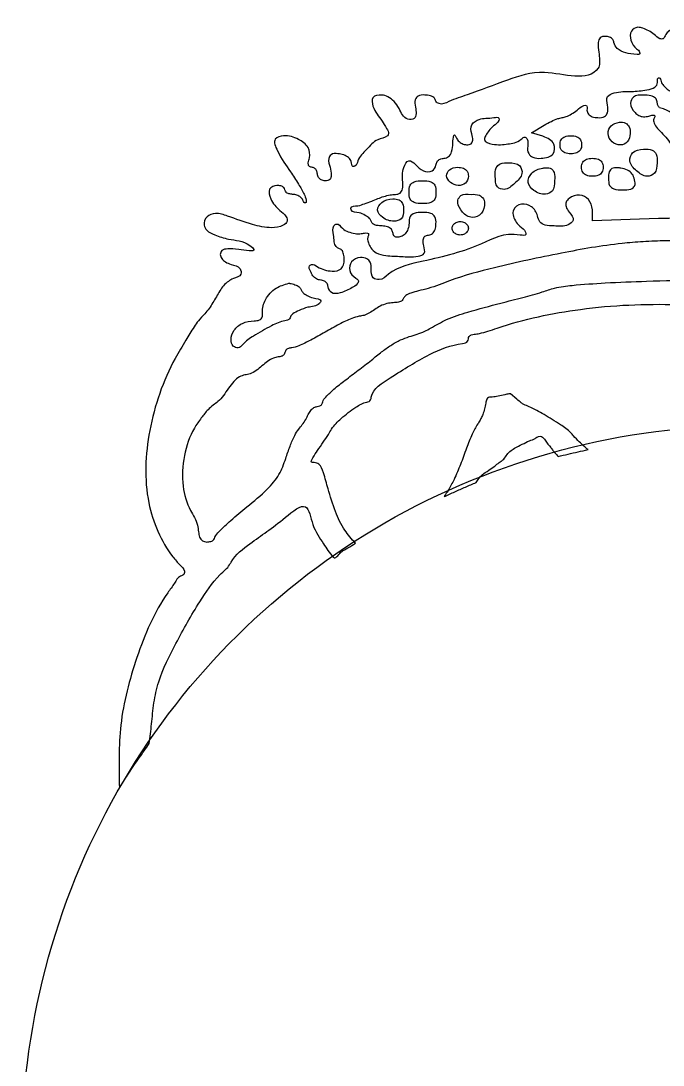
# Model space of a CAD drawing. Extents: x -46 to 45.2, y 23 to 57.7.
# Drawn here: x 8.99 to 18.34, y 38.17 to 53.38 of the extents above; entities that cross this region are included whole.
import ezdxf

# ---------------------------------------------------------------- set-up
doc = ezdxf.new("R2010")
doc.units = 0
doc.layers.add('Layer_1', color=7, linetype='CONTINUOUS')

msp = doc.modelspace()

# ---------------------------------------------------------------- linework, layer by layer
at = {"layer": 'Layer_1', "color": 7}
for p, q in [((17.703514, 51.900555), (17.703514, 51.900555)), ((16.421718, 51.746826), (16.608834, 51.856646)), ((16.591333, 51.694323), (16.421718, 51.746826)), ((16.996616, 51.70323), (16.996616, 51.70323)), ((18.057036, 51.505905), (18.057036, 51.505905)), ((16.093268, 51.308729), (16.093268, 51.308729)), ((17.31076, 51.374504), (17.31076, 51.374504)), ((15.346993, 51.242954), (15.346993, 51.242954)), ((16.63551, 51.235517), (16.63551, 51.235517)), ((17.6742, 51.235365), (17.6742, 51.235368)), ((14.836545, 51.045773), (14.836545, 51.045773)), ((15.543443, 50.848448), (15.543443, 50.848448)), ((14.401934, 50.782819), (14.401934, 50.782819)), ((17.310906, 50.461958), (17.310906, 50.62428)), ((18.273174, 50.494918), (17.310906, 50.461958)), ((15.386371, 50.453945), (15.386371, 50.453945)), ((12.88882, 49.553662), (12.88882, 49.55366)), ((16.211109, 47.864513), (16.116749, 47.944143))]:
    msp.add_line(p, q, dxfattribs=at)
for points, knots in [([(20.451622, 53.375166), (20.323366, 53.375011), (20.072198, 53.374707), (19.718894, 53.364311), (19.380821, 53.341152), (19.070614, 53.312208), (18.804869, 53.288557), (18.621258, 53.28435), (18.504665, 53.271039), (18.427513, 53.234928), (18.373604, 53.181689), (18.356317, 53.106061), (18.268144, 53.114116), (18.214949, 53.179523), (18.13227, 53.232113), (18.053011, 53.266455), (17.961626, 53.294365), (17.853871, 53.228414), (17.862942, 53.081706), (17.925235, 52.978561), (17.998458, 52.938108), (18.007698, 52.884586), (17.904121, 52.889304), (17.810786, 52.901588), (17.672427, 52.954545), (17.626831, 53.041509), (17.612843, 53.110156), (17.559724, 53.142336), (17.496756, 53.153957), (17.414083, 53.141607), (17.385218, 53.034815), (17.406019, 52.927617), (17.412935, 52.815526), (17.420884, 52.733165), (17.265079, 52.465192), (16.650967, 52.710709), (16.054309, 52.511037), (15.587118, 52.329191), (15.268937, 52.225894), (15.103255, 52.143969), (15.027807, 52.199707), (15.015453, 52.260637), (14.945443, 52.287865), (14.867008, 52.296621), (14.775184, 52.298806), (14.713922, 52.216057), (14.736479, 52.106004), (14.762606, 51.939836), (14.568218, 51.929731), (14.51094, 52.083976), (14.430626, 52.201075), (14.340375, 52.275322), (14.233749, 52.304297), (14.08377, 52.280996), (14.118068, 52.074629), (14.229266, 51.953532), (14.301953, 51.825772), (14.356418, 51.746674), (14.30193, 51.666358), (14.151033, 51.65782), (14.025673, 51.498042), (13.897975, 51.386846), (13.877039, 51.260876), (13.801436, 51.248924), (13.806384, 51.332294), (13.759278, 51.388364), (13.688217, 51.431326), (13.601606, 51.441484), (13.504211, 51.447575), (13.453453, 51.348311), (13.491559, 51.245001), (13.514131, 51.147181), (13.494852, 51.053637), (13.421194, 51.0417), (13.362815, 51.054364), (13.315516, 51.090972), (13.303802, 51.144271), (13.298632, 51.193893), (13.266023, 51.234513), (13.222519, 51.241574), (13.1754, 51.256551), (13.168435, 51.319373), (13.202501, 51.401223), (13.185844, 51.553706), (13.018638, 51.664865), (12.854976, 51.721981), (12.643005, 51.66366), (12.754909, 51.399353), (12.883341, 51.220802), (13.023795, 51.013545), (13.104049, 50.868709), (13.140689, 50.790221), (13.14576, 50.72166), (13.105239, 50.725347), (13.09954, 50.773157), (13.060027, 50.810989), (13.00729, 50.841291), (12.946447, 50.84867), (12.892212, 50.853107), (12.846228, 50.875083), (12.833732, 50.914374), (12.819498, 50.954147), (12.770871, 50.974172), (12.69781, 50.988736), (12.575085, 50.930653), (12.629251, 50.747874), (12.732333, 50.629251), (12.845445, 50.548479), (12.880382, 50.446931), (12.78014, 50.371021), (12.602954, 50.352645), (12.32322, 50.410269), (12.063711, 50.511824), (11.83864, 50.58633), (11.685829, 50.538261), (11.636502, 50.411891), (11.697939, 50.303636), (11.833977, 50.248597), (12.04742, 50.175392), (12.242995, 50.180235), (12.4449, 49.997102), (12.147651, 50.055852), (12.031961, 50.057024), (11.912929, 50.048085), (11.881726, 49.972013), (11.911914, 49.908056), (11.970005, 49.858641), (12.063292, 49.819511), (12.18125, 49.802522), (12.209174, 49.65857), (12.089992, 49.629902), (12.004318, 49.582843), (11.935867, 49.520848), (11.864995, 49.413027), (11.784963, 49.269658), (11.684067, 49.120115), (11.574876, 49.018004), (11.485851, 48.886209), (11.375908, 48.702107), (11.090588, 48.230476), (10.816786, 47.438842), (10.765578, 46.41186), (11.047272, 45.742175), (11.291859, 45.461413), (11.368972, 45.38765), (11.372221, 45.309336), (11.279307, 45.285223), (11.21971, 45.172989), (10.949909, 44.815722), (10.658548, 44.119835), (10.40046, 43.156698), (10.414771, 42.511197), (10.421567, 42.20467)], [0, 0, 0, 0, 0.38476, 0.753489, 1.060123, 1.401114, 1.688383, 1.859805, 1.95251, 2.038548, 2.108258, 2.180625, 2.228523, 2.333428, 2.426966, 2.519493, 2.594308, 2.704728, 2.83267, 2.987416, 3.050578, 3.076439, 3.117397, 3.284442, 3.422383, 3.51939, 3.568673, 3.624767, 3.689676, 3.765985, 3.842804, 3.982196, 4.09887, 4.182498, 4.21966, 5.001604, 5.553788, 6.180136, 6.461083, 6.608475, 6.664558, 6.715204, 6.782075, 6.864977, 6.963967, 7.031522, 7.139173, 7.307437, 7.40201, 7.600201, 7.728324, 7.839893, 7.935782, 8.068721, 8.190978, 8.44501, 8.57222, 8.653972, 8.688151, 8.839811, 9.057808, 9.264405, 9.354218, 9.381706, 9.455686, 9.525335, 9.606356, 9.693461, 9.793885, 9.86052, 9.987689, 10.105779, 10.17152, 10.238322, 10.298246, 10.352928, 10.40508, 10.456062, 10.502559, 10.546902, 10.587762, 10.636986, 10.709609, 10.860492, 11.045749, 11.2671, 11.39894, 11.57012, 11.929595, 12.144199, 12.314153, 12.404737, 12.444438, 12.458962, 12.50634, 12.560652, 12.622324, 12.6848, 12.741572, 12.788012, 12.824479, 12.861331, 12.909818, 12.969851, 13.089938, 13.229006, 13.442841, 13.576073, 13.642121, 13.723612, 13.897428, 14.178463, 14.563307, 14.744038, 14.873012, 15.003837, 15.08631, 15.220499, 15.4294, 15.756586, 15.836378, 16.055382, 16.216004, 16.303576, 16.366525, 16.427274, 16.503644, 16.590141, 16.735352, 16.813253, 16.941712, 17.023873, 17.119182, 17.211603, 17.410529, 17.612272, 17.749237, 17.856414, 18.087652, 18.393228, 19.508889, 20.560521, 21.41822, 21.583202, 21.690343, 21.724151, 21.792862, 21.925369, 22.096449, 23.139944, 24.151961, 25.067112, 25.067112, 25.067112, 25.067112]), ([(16.608834, 51.856646), (16.643397, 51.875436), (16.707766, 51.910429), (16.794639, 51.95074), (16.868564, 51.965733), (16.937887, 51.981028), (17.009457, 52.022039), (17.097993, 52.07428), (17.150575, 52.141271), (17.244336, 52.151311), (17.224801, 52.072759), (17.247618, 52.012383), (17.312847, 51.971498), (17.394717, 51.96533), (17.486894, 51.963483), (17.546797, 52.048318), (17.530144, 52.148565), (17.504438, 52.281618), (17.680581, 52.351962), (17.869748, 52.341615), (18.06939, 52.361839), (18.216951, 52.390158), (18.272255, 52.468301), (18.247514, 52.537516), (18.300158, 52.551191), (18.306054, 52.481008), (18.348671, 52.434405), (18.397928, 52.37851), (18.462683, 52.343201), (18.522187, 52.29273), (18.557587, 52.215119), (18.570882, 52.125599), (18.566519, 52.029141), (18.655419, 51.962667), (18.763776, 51.968503), (18.872641, 51.962806), (18.959971, 52.028376), (18.962895, 52.124152), (18.952335, 52.21309), (18.895629, 52.285705), (18.846008, 52.316152), (18.748396, 52.325088), (18.816898, 52.361765), (18.891714, 52.348541), (19.00672, 52.355097), (19.114216, 52.284582), (19.165129, 52.17115), (19.219718, 52.084774), (19.208495, 51.98092), (19.124921, 51.995102), (19.056323, 51.989018), (19.006263, 51.926973), (19.00331, 51.842072), (19.020275, 51.695191), (18.807264, 51.760074), (18.694459, 51.881872), (18.527838, 51.994304), (18.419462, 52.065188), (18.34023, 52.095595), (18.285965, 52.107311), (18.25822, 52.148133), (18.25581, 52.198727), (18.232933, 52.260465), (18.151006, 52.290194), (18.04528, 52.296757), (17.90893, 52.29722), (17.841762, 52.156261), (17.909805, 52.055972), (17.984082, 51.991585), (18.056895, 51.97527), (18.130621, 51.984178), (18.177785, 52.008341), (18.234141, 51.996007), (18.200129, 51.952626), (18.202712, 51.895357), (18.245421, 51.819694), (18.319067, 51.744497), (18.400992, 51.660777), (18.466644, 51.568112), (18.503875, 51.476969), (18.533179, 51.384779), (18.645114, 51.348283), (18.771248, 51.358293), (18.91504, 51.359084), (19.05172, 51.307828), (19.145331, 51.213737), (19.233171, 51.125711), (19.318112, 51.071461), (19.419181, 51.026296), (19.549699, 51.130571), (19.461624, 51.324649), (19.334653, 51.463161), (19.213987, 51.53211), (19.145991, 51.625752), (19.224755, 51.663663), (19.296689, 51.661518), (19.376619, 51.613692), (19.453228, 51.507847), (19.536014, 51.399643), (19.724423, 51.348549), (19.739014, 51.489725), (19.698716, 51.560835), (19.743255, 51.614984), (19.80413, 51.584715), (19.870491, 51.579854), (19.937718, 51.598833), (19.991611, 51.639481), (20.011072, 51.687122), (20.061861, 51.698476), (20.055087, 51.648225), (20.071728, 51.60907), (20.114208, 51.578953), (20.224287, 51.553267), (20.307846, 51.809648), (20.300352, 52.04497), (20.166142, 52.280491), (19.97904, 52.388924), (19.869146, 52.542925), (19.893423, 52.699319), (20.013376, 52.749531), (19.9808, 52.910301), (19.81224, 52.941803), (19.961655, 53.127023), (20.318309, 52.946801), (20.680306, 52.973474), (20.948421, 52.912793), (21.112098, 52.853468), (21.133382, 52.738911), (21.111016, 52.651905), (21.074339, 52.573876), (20.992309, 52.507709), (20.910938, 52.383733), (21.005703, 52.207082), (21.120884, 52.165984), (21.183034, 52.143809)], [0, 0, 0, 0, 0.118184, 0.2201, 0.285037, 0.344173, 0.43176, 0.530865, 0.648756, 0.68822, 0.756144, 0.816921, 0.884126, 0.96962, 1.06719, 1.136308, 1.247326, 1.37169, 1.480685, 1.735214, 1.960645, 2.085602, 2.163552, 2.225468, 2.241199, 2.300788, 2.368682, 2.445455, 2.517292, 2.589579, 2.675314, 2.764854, 2.864856, 2.942292, 3.063273, 3.184056, 3.261379, 3.360271, 3.449992, 3.531232, 3.612231, 3.669583, 3.693575, 3.789426, 3.916279, 4.021541, 4.152662, 4.28014, 4.334558, 4.409491, 4.479783, 4.541786, 4.62326, 4.750228, 4.851497, 5.131431, 5.303127, 5.44173, 5.519066, 5.558605, 5.602907, 5.653636, 5.711559, 5.786942, 5.892814, 6.044961, 6.142014, 6.295821, 6.362935, 6.435974, 6.512121, 6.577172, 6.605683, 6.640322, 6.695296, 6.780725, 6.889744, 7.012556, 7.132063, 7.225503, 7.312479, 7.402703, 7.546548, 7.697994, 7.828667, 7.971427, 8.091794, 8.199796, 8.276895, 8.404948, 8.580412, 8.821306, 8.9671, 9.029784, 9.092544, 9.166121, 9.252013, 9.357141, 9.55399, 9.679699, 9.798701, 9.86982, 9.907532, 9.972502, 10.04116, 10.110846, 10.176313, 10.23639, 10.259382, 10.2984, 10.342592, 10.391888, 10.447973, 10.653319, 10.983418, 11.21713, 11.410505, 11.632275, 11.736048, 11.834708, 11.967883, 12.106787, 12.151195, 12.570766, 13.033993, 13.281294, 13.409284, 13.508862, 13.593448, 13.681026, 13.75923, 13.910834, 14.07705, 14.271842, 14.271842, 14.271842, 14.271842]), ([(17.310906, 50.62428), (17.299651, 50.679174), (17.278097, 50.784289), (17.118317, 50.861149), (16.992824, 50.813578), (16.919959, 50.740284), (16.924335, 50.657014), (16.978669, 50.583705), (17.065652, 50.476019), (16.923001, 50.370735), (16.778313, 50.391725), (16.635589, 50.38762), (16.532483, 50.440749), (16.511058, 50.559479), (16.439188, 50.682614), (16.278327, 50.728434), (16.155304, 50.648881), (16.15122, 50.541386), (16.187999, 50.460164), (16.25075, 50.374815), (16.336302, 50.336294), (16.348754, 50.240638), (16.031668, 50.305855), (15.636537, 50.064671), (14.958615, 49.894888), (14.434871, 49.790429), (14.23486, 49.587681), (14.088433, 49.627636), (14.09121, 49.753821), (14.088956, 49.855107), (14.022881, 49.924689), (13.916361, 49.935526), (13.788129, 49.888263), (13.755287, 49.725051), (13.833222, 49.644669), (13.915733, 49.59443), (13.877442, 49.526834), (13.783868, 49.473996), (13.667441, 49.412474), (13.505399, 49.389985), (13.461675, 49.486036), (13.452912, 49.552714), (13.408375, 49.591517), (13.350869, 49.598333), (13.288176, 49.612561), (13.233422, 49.663102), (13.206266, 49.726907), (13.16769, 49.800772), (13.239126, 49.842267), (13.346748, 49.76211), (13.483391, 49.72127), (13.672302, 49.742062), (13.704547, 49.880324), (13.690566, 49.970381), (13.669024, 50.03844), (13.6175, 50.058494), (13.567072, 50.089017), (13.545984, 50.16934), (13.544958, 50.267308), (13.515821, 50.371582), (13.603311, 50.440563), (13.665877, 50.343759), (13.754516, 50.302709), (13.848769, 50.271765), (13.940207, 50.275228), (13.996663, 50.287886), (14.05589, 50.285631), (14.045612, 50.24216), (14.030388, 50.200997), (14.049278, 50.135753), (14.082633, 50.059418), (14.169668, 49.982104), (14.328825, 49.94916), (14.537165, 49.946987), (14.712204, 49.928957), (14.889458, 49.977767), (14.853653, 50.095944), (14.83973, 50.173273), (14.863693, 50.248307), (14.927479, 50.254963), (14.988551, 50.273108), (15.026125, 50.341322), (15.034991, 50.424838), (15.033518, 50.521), (14.946249, 50.589317), (14.836565, 50.583134), (14.728864, 50.588607), (14.639768, 50.524378), (14.643388, 50.430296), (14.629423, 50.343663), (14.588179, 50.27195), (14.526802, 50.22942), (14.466356, 50.218394), (14.410878, 50.240562), (14.406609, 50.294118), (14.386048, 50.34797), (14.322526, 50.381243), (14.247264, 50.388547), (14.175196, 50.39347), (14.111906, 50.411928), (14.088847, 50.45856), (14.065035, 50.50958), (13.99526, 50.546082), (13.913859, 50.593244), (13.804737, 50.583946), (13.783846, 50.681316), (13.905775, 50.673446), (13.991266, 50.715533), (14.093985, 50.74715), (14.184823, 50.787357), (14.273263, 50.81995), (14.359919, 50.841919), (14.439025, 50.846817), (14.517284, 50.857644), (14.554504, 50.939354), (14.54445, 51.067665), (14.53622, 51.201203), (14.626212, 51.378173), (14.751684, 51.271116), (14.82967, 51.184702), (14.982119, 51.164024), (15.032607, 51.258588), (15.043013, 51.329162), (15.092017, 51.367218), (15.153357, 51.37321), (15.227861, 51.391107), (15.26895, 51.480719), (15.279467, 51.58384), (15.277784, 51.651106), (15.301379, 51.732452), (15.330317, 51.669632), (15.352039, 51.627083), (15.41192, 51.582744), (15.477079, 51.568109), (15.549356, 51.5746), (15.57884, 51.6517), (15.544532, 51.738887), (15.5301, 51.873825), (15.694849, 51.968926), (15.806364, 51.950889), (15.956875, 51.980027), (15.945693, 51.89168), (15.868026, 51.85436), (15.805225, 51.777729), (15.761441, 51.715453), (15.717276, 51.619811), (15.90258, 51.558294), (16.070154, 51.581578), (16.233599, 51.602388), (16.325635, 51.701279), (16.378938, 51.633679), (16.364919, 51.550042), (16.365183, 51.445214), (16.452668, 51.370245), (16.582954, 51.372402), (16.75965, 51.398503), (16.773022, 51.618602), (16.658761, 51.666221), (16.591333, 51.694323)], [0, 0, 0, 0, 0.160275, 0.306912, 0.463469, 0.536341, 0.598641, 0.691151, 0.823436, 0.917787, 1.125332, 1.257902, 1.346532, 1.441038, 1.60116, 1.751484, 1.893525, 1.964967, 2.054967, 2.157474, 2.278528, 2.314558, 2.394341, 2.972122, 3.862827, 4.401701, 4.558072, 4.64706, 4.780467, 4.877836, 4.950246, 5.043524, 5.186009, 5.316592, 5.462273, 5.513137, 5.560882, 5.652034, 5.843843, 5.970145, 6.066264, 6.118116, 6.170821, 6.227193, 6.290092, 6.361315, 6.43591, 6.515165, 6.551346, 6.64504, 6.867093, 7.003354, 7.140496, 7.223984, 7.28941, 7.334918, 7.38322, 7.461096, 7.5634, 7.693591, 7.737509, 7.844528, 7.943429, 8.046008, 8.137062, 8.204945, 8.242985, 8.268021, 8.315437, 8.381575, 8.458859, 8.56727, 8.713033, 8.93643, 9.182609, 9.281321, 9.388923, 9.476945, 9.535037, 9.592908, 9.6521, 9.721364, 9.807274, 9.909592, 9.987337, 10.108792, 10.229233, 10.306357, 10.403683, 10.489641, 10.571531, 10.643449, 10.706387, 10.751873, 10.800582, 10.853815, 10.920146, 11.000411, 11.08008, 11.141538, 11.181923, 11.230395, 11.308136, 11.404943, 11.526817, 11.554366, 11.659985, 11.762477, 11.874451, 11.971865, 12.062399, 12.15713, 12.236773, 12.305823, 12.374719, 12.478236, 12.687763, 12.810752, 12.922003, 13.070831, 13.195071, 13.29886, 13.351089, 13.406286, 13.467155, 13.537756, 13.620509, 13.740709, 13.833067, 13.872005, 13.906612, 13.974089, 14.04383, 14.111343, 14.178877, 14.234359, 14.327642, 14.46053, 14.593274, 14.80842, 14.88177, 14.915953, 15.026522, 15.123197, 15.208062, 15.266121, 15.396164, 15.626454, 15.830483, 15.896052, 15.938132, 16.039026, 16.150756, 16.230006, 16.353244, 16.540009, 16.677378, 16.875157, 16.875157, 16.875157, 16.875157]), ([(17.703514, 51.900555), (17.65822, 51.889659), (17.570739, 51.868617), (17.520549, 51.727066), (17.587985, 51.604917), (17.712146, 51.549672), (17.839374, 51.607022), (17.865576, 51.7259), (17.858571, 51.827917), (17.793419, 51.898599), (17.735897, 51.89985), (17.703514, 51.900555)], [0, 0, 0, 0, 0.132018, 0.254973, 0.386438, 0.516294, 0.625902, 0.754929, 0.852297, 0.924708, 1.017984, 1.017984, 1.017984, 1.017984]), ([(16.996616, 51.70323), (16.9666, 51.701862), (16.913431, 51.699438), (16.847683, 51.647202), (16.835279, 51.571844), (16.847688, 51.496279), (16.913406, 51.444582), (16.996616, 51.437845), (17.079826, 51.444582), (17.145544, 51.496279), (17.157954, 51.571844), (17.14555, 51.647202), (17.079801, 51.699438), (17.026632, 51.701862), (16.996616, 51.70323)], [0, 0, 0, 0, 0.08848, 0.156732, 0.231817, 0.306943, 0.375239, 0.463724, 0.55221, 0.620506, 0.695632, 0.770716, 0.838969, 0.927449, 0.927449, 0.927449, 0.927449]), ([(18.057036, 51.505905), (17.996054, 51.500272), (17.888925, 51.490377), (17.833113, 51.310269), (17.95099, 51.186972), (18.082067, 51.088895), (18.246893, 51.149591), (18.252248, 51.299187), (18.259849, 51.424822), (18.173124, 51.512384), (18.100812, 51.508348), (18.057036, 51.505905)], [0, 0, 0, 0, 0.167352, 0.29399, 0.467948, 0.638514, 0.753006, 0.911958, 1.037895, 1.119629, 1.245018, 1.245018, 1.245018, 1.245018]), ([(16.093268, 51.308729), (16.049541, 51.31119), (15.977309, 51.315257), (15.890085, 51.227502), (15.900611, 51.103226), (15.892932, 50.953536), (16.057856, 50.898179), (16.17746, 51.010763), (16.308723, 51.1202), (16.261435, 51.302296), (16.155695, 51.306341), (16.093268, 51.308729)], [0, 0, 0, 0, 0.125385, 0.20712, 0.333057, 0.491407, 0.593328, 0.767899, 0.948267, 1.063807, 1.230332, 1.230332, 1.230332, 1.230332]), ([(17.31076, 51.374504), (17.28074, 51.373126), (17.22755, 51.370685), (17.161833, 51.318363), (17.149422, 51.242991), (17.161833, 51.167409), (17.22755, 51.115713), (17.310761, 51.108973), (17.393972, 51.115712), (17.459689, 51.167409), (17.472099, 51.242991), (17.459689, 51.318363), (17.393971, 51.370686), (17.340781, 51.373126), (17.31076, 51.374504)], [0, 0, 0, 0, 0.088486, 0.156781, 0.231906, 0.307031, 0.375327, 0.463812, 0.552299, 0.620595, 0.69572, 0.770845, 0.83914, 0.927627, 0.927627, 0.927627, 0.927627]), ([(15.346993, 51.242954), (15.303515, 51.238041), (15.226846, 51.229377), (15.167346, 51.113171), (15.239804, 51.010209), (15.350351, 50.964717), (15.472338, 50.999199), (15.512922, 51.099953), (15.495516, 51.186837), (15.430402, 51.239124), (15.377082, 51.241573), (15.346993, 51.242954)], [0, 0, 0, 0, 0.124018, 0.218692, 0.330027, 0.454658, 0.562308, 0.670741, 0.745874, 0.814224, 0.902748, 0.902748, 0.902748, 0.902748]), ([(16.63551, 51.235517), (16.630305, 51.235252), (16.619483, 51.2347), (16.602662, 51.233117), (16.533154, 51.226002), (16.422724, 51.180881), (16.346403, 51.01731), (16.462951, 50.887629), (16.602256, 50.828962), (16.759788, 50.893945), (16.75932, 51.040796), (16.765248, 51.149608), (16.718301, 51.237567), (16.664614, 51.236238), (16.63551, 51.235517)], [0, 0, 0, 0, 0.015636, 0.032506, 0.050662, 0.225488, 0.367351, 0.509881, 0.687416, 0.798688, 0.954086, 1.070123, 1.137936, 1.218221, 1.218221, 1.218221, 1.218221]), ([(17.6742, 51.235368), (17.645965, 51.236465), (17.595987, 51.238407), (17.543542, 51.168086), (17.548077, 51.080401), (17.543913, 50.980052), (17.635167, 50.908913), (17.74777, 50.918131), (17.855977, 50.907146), (17.942575, 50.970902), (17.927278, 51.063948), (17.898484, 51.149265), (17.820777, 51.211278), (17.751618, 51.228276), (17.706149, 51.233046), (17.689814, 51.234548), (17.679278, 51.235099), (17.6742, 51.235365)], [0, 0, 0, 0, 0.079499, 0.140721, 0.235195, 0.341356, 0.420479, 0.546567, 0.670548, 0.739796, 0.831688, 0.921554, 1.010726, 1.114017, 1.131562, 1.147959, 1.163213, 1.163213, 1.163213, 1.163213]), ([(14.836545, 51.045773), (14.795088, 51.047194), (14.727083, 51.049524), (14.638897, 50.981169), (14.640776, 50.881373), (14.638898, 50.781779), (14.727084, 50.712882), (14.836528, 50.719587), (14.945976, 50.712868), (15.034085, 50.781807), (15.032145, 50.881373), (15.034086, 50.98114), (14.945975, 51.049539), (14.877994, 51.047199), (14.836545, 51.045773)], [0, 0, 0, 0, 0.121493, 0.199293, 0.301614, 0.403934, 0.481734, 0.603228, 0.724683, 0.802429, 0.904743, 1.007059, 1.084804, 1.206259, 1.206259, 1.206259, 1.206259]), ([(15.543443, 50.848448), (15.489728, 50.853563), (15.40632, 50.861507), (15.32706, 50.742518), (15.392528, 50.612224), (15.50422, 50.495826), (15.688549, 50.525317), (15.748028, 50.66432), (15.739514, 50.783932), (15.65342, 50.85217), (15.585099, 50.849858), (15.543443, 50.848448)], [0, 0, 0, 0, 0.147824, 0.229543, 0.374494, 0.537327, 0.687886, 0.843919, 0.946234, 1.02398, 1.145435, 1.145435, 1.145435, 1.145435]), ([(14.401934, 50.782819), (14.345613, 50.774884), (14.24631, 50.760893), (14.151879, 50.615705), (14.265237, 50.491144), (14.394278, 50.443662), (14.549273, 50.48062), (14.564676, 50.609539), (14.560092, 50.710479), (14.493039, 50.781391), (14.434881, 50.782303), (14.401934, 50.782819)], [0, 0, 0, 0, 0.166458, 0.293487, 0.421334, 0.596019, 0.706261, 0.836242, 0.933997, 1.006744, 1.101813, 1.101813, 1.101813, 1.101813]), ([(25.931941, 45.266326), (25.905719, 45.321987), (25.854345, 45.431037), (25.773199, 45.580417), (25.670676, 45.729973), (25.54999, 45.91189), (25.420861, 46.146639), (25.236672, 46.525204), (25.009267, 46.995136), (24.687031, 47.506395), (24.415218, 47.818758), (24.221751, 48.028518), (24.093678, 48.172065), (23.92303, 48.370251), (23.700254, 48.59605), (23.440287, 48.826392), (23.169567, 49.037169), (22.918356, 49.214424), (22.718436, 49.360751), (22.577844, 49.469826), (22.485955, 49.538868), (22.423861, 49.58147), (22.364349, 49.599953), (22.294757, 49.627215), (22.204042, 49.686568), (22.086258, 49.758452), (22.008012, 49.834279), (21.916759, 49.885583), (21.941184, 49.938492), (21.994435, 49.944742), (22.015753, 50.017054), (22.027719, 50.091728), (22.017929, 50.167425), (22.004536, 50.231474), (21.962149, 50.259477), (21.912859, 50.277082), (21.868518, 50.333739), (21.806686, 50.448239), (21.658562, 50.564349), (21.444948, 50.618422), (21.296866, 50.490633), (21.332409, 50.38276), (21.374339, 50.314417), (21.441308, 50.2704), (21.505218, 50.230828), (21.542579, 50.167443), (21.545796, 50.099096), (21.514564, 50.014463), (21.375729, 50.049113), (21.250025, 50.107403), (21.098002, 50.188262), (20.989735, 50.27516), (20.935724, 50.37222), (20.915425, 50.465721), (20.825838, 50.515718), (20.726578, 50.522973), (20.634572, 50.512184), (20.555026, 50.489091), (20.532472, 50.424736), (20.452887, 50.34746), (20.207437, 50.410388), (19.86825, 50.433856), (19.392611, 50.493706), (18.856469, 50.507454), (18.474878, 50.499253), (18.273174, 50.494918)], [0, 0, 0, 0, 0.184599, 0.361661, 0.509127, 0.728286, 1.016391, 1.311909, 1.991397, 2.581885, 3.118138, 3.23076, 3.438068, 3.695219, 4.015203, 4.388772, 4.736435, 5.043923, 5.310984, 5.479864, 5.577147, 5.656876, 5.703085, 5.763382, 5.880295, 6.02944, 6.163926, 6.243618, 6.268556, 6.316714, 6.383091, 6.466688, 6.549884, 6.612713, 6.650349, 6.695925, 6.768478, 6.856721, 7.088383, 7.311586, 7.469491, 7.546338, 7.628709, 7.708171, 7.782741, 7.852911, 7.916358, 7.990729, 8.074866, 8.274826, 8.44123, 8.582672, 8.68395, 8.771367, 8.85501, 8.967907, 9.065403, 9.14049, 9.191768, 9.260125, 9.452926, 9.86247, 10.331281, 10.870671, 11.475479, 11.475479, 11.475479, 11.475479]), ([(15.386371, 50.453945), (15.365904, 50.451372), (15.326878, 50.446468), (15.281087, 50.408833), (15.262425, 50.355422), (15.281085, 50.301595), (15.326878, 50.265327), (15.386371, 50.252275), (15.445864, 50.265326), (15.491657, 50.301595), (15.510315, 50.355422), (15.491656, 50.408832), (15.445865, 50.446468), (15.406838, 50.451373), (15.386371, 50.453945)], [0, 0, 0, 0, 0.06087, 0.116067, 0.168294, 0.220526, 0.275722, 0.336591, 0.397463, 0.452658, 0.504889, 0.557116, 0.612312, 0.673184, 0.673184, 0.673184, 0.673184]), ([(18.727036, 50.172907), (18.913533, 50.167649), (19.26154, 50.157837), (19.723555, 50.117139), (20.052744, 50.048605), (20.270261, 49.976192), (20.422234, 49.939506), (20.679103, 49.921014), (21.095833, 49.777872), (21.553809, 49.558994), (21.943662, 49.431665), (22.030834, 49.295596), (22.062936, 49.275537), (22.181863, 49.261566), (22.411972, 49.051098), (22.798479, 48.802963), (23.184674, 48.49724), (23.474718, 48.23344), (23.654657, 48.056911), (23.741475, 47.927751), (23.775362, 47.842852), (23.836812, 47.787052), (23.919986, 47.704347), (24.115614, 47.617202), (23.953794, 47.485787), (23.806102, 47.626948), (23.641166, 47.683445), (23.517288, 47.740207), (23.396277, 47.755371), (23.254053, 47.83507), (23.055854, 47.975097), (22.80632, 48.170743), (22.552526, 48.373426), (22.340134, 48.53498), (21.987022, 48.766026), (21.446664, 48.977432), (20.655391, 49.263184), (19.960125, 49.440415), (19.345121, 49.580977), (18.777167, 49.602382), (18.156612, 49.587435), (17.536854, 49.564328), (17.090974, 49.532843), (16.781615, 49.497284), (16.548874, 49.413462), (16.285632, 49.345581), (15.92391, 49.250389), (15.550278, 49.15392), (15.202724, 49.043074), (15.00362, 48.925914), (14.862247, 48.850697), (14.757818, 48.809382), (14.637483, 48.776446), (14.506624, 48.726905), (14.372185, 48.651287), (14.23232, 48.549991), (14.079675, 48.42324), (13.901209, 48.286121), (13.716112, 48.148188), (13.554771, 48.02157), (13.444887, 47.919823), (13.383112, 47.844938), (13.37666, 47.790528), (13.343069, 47.763285), (13.299451, 47.75896), (13.249081, 47.744353), (13.204249, 47.701096), (13.170036, 47.639645), (13.135501, 47.567419), (13.088981, 47.495514), (13.025597, 47.423657), (12.962975, 47.319345), (12.901584, 47.175124), (12.839182, 46.981991), (12.756901, 46.755107), (12.552595, 46.520362), (12.300947, 46.316779), (12.060808, 46.118813), (11.904807, 45.97198), (11.817368, 45.8788), (11.799266, 45.812848), (11.749968, 45.791603), (11.693585, 45.780646), (11.628133, 45.799007), (11.582431, 45.858105), (11.573636, 45.940399), (11.559149, 46.037984), (11.519597, 46.144161), (11.412062, 46.31513), (11.322648, 46.621931), (11.351195, 47.038973), (11.460859, 47.379983), (11.608758, 47.586483), (11.696567, 47.702695), (11.784017, 47.776122), (11.867414, 47.834831), (11.940189, 47.920663), (12.009036, 48.023671), (12.080601, 48.120737), (12.159916, 48.192981), (12.246611, 48.220374), (12.333041, 48.233288), (12.417923, 48.282349), (12.498026, 48.349147), (12.575541, 48.416877), (12.65467, 48.463927), (12.726367, 48.48237), (12.781297, 48.485832), (12.822683, 48.509085), (12.833618, 48.547015), (12.84399, 48.584841), (12.884534, 48.608439), (12.951176, 48.612403), (13.062435, 48.653164), (13.223148, 48.731993), (13.417374, 48.843502), (13.613105, 48.953872), (13.77752, 49.035171), (13.899628, 49.073331), (13.991005, 49.083821), (14.068202, 49.119745), (14.141614, 49.173129), (14.221631, 49.226118), (14.31359, 49.25992), (14.405083, 49.270717), (14.479432, 49.275574), (14.54107, 49.292601), (14.562146, 49.338725), (14.596549, 49.386486), (14.67779, 49.416583), (14.787559, 49.445857), (14.927393, 49.478513), (15.078065, 49.527021), (15.391088, 49.654106), (15.985536, 49.811667), (16.824249, 49.990415), (17.547284, 50.120213), (18.057979, 50.161328), (18.386363, 50.173965), (18.612245, 50.173263), (18.727036, 50.172907)], [0, 0, 0, 0, 0.55969, 1.044395, 1.389631, 1.564886, 1.732271, 1.856682, 2.336136, 3.02705, 3.433495, 3.468896, 3.506402, 3.542218, 3.82388, 4.385715, 4.949939, 5.289323, 5.564147, 5.703338, 5.75234, 5.836541, 5.940526, 6.148449, 6.211661, 6.448868, 6.617675, 6.761209, 6.849672, 6.980055, 7.242031, 7.580936, 7.929661, 8.216945, 8.381068, 9.194102, 9.943713, 10.907606, 11.344613, 11.831911, 12.606013, 13.208682, 13.690876, 13.949336, 14.137453, 14.430436, 14.764978, 15.259189, 15.589914, 15.853262, 15.949868, 16.070231, 16.189095, 16.324047, 16.488842, 16.650086, 16.841573, 17.083994, 17.324943, 17.534874, 17.696817, 17.778677, 17.815928, 17.854558, 17.896518, 17.946531, 18.008803, 18.076835, 18.15729, 18.248896, 18.332588, 18.444157, 18.61199, 18.801532, 19.054436, 19.327763, 19.720041, 20.027602, 20.259013, 20.366289, 20.404615, 20.45367, 20.513772, 20.578244, 20.645294, 20.723918, 20.822421, 20.942032, 21.059803, 21.427704, 21.874371, 22.299499, 22.479399, 22.634801, 22.734286, 22.820625, 22.939937, 23.068576, 23.192571, 23.30243, 23.382132, 23.461376, 23.563238, 23.670019, 23.775042, 23.87173, 23.943016, 23.994393, 24.037515, 24.07336, 24.109125, 24.151662, 24.202061, 24.309361, 24.502241, 24.740581, 24.980274, 25.176813, 25.289517, 25.362124, 25.451147, 25.540565, 25.634854, 25.737936, 25.83139, 25.908217, 25.967379, 26.00593, 26.054422, 26.141137, 26.254173, 26.399722, 26.570084, 26.728892, 27.412585, 28.409072, 29.304203, 29.612186, 29.945437, 30.289781, 30.289781, 30.289781, 30.289781]), ([(12.88882, 49.55366), (12.892692, 49.553574), (12.900377, 49.553404), (12.911783, 49.552175), (12.944712, 49.54604), (12.991271, 49.529036), (13.048838, 49.501964), (13.06937, 49.45589), (13.095691, 49.408045), (13.165859, 49.373421), (13.237411, 49.330999), (13.381843, 49.32558), (13.305482, 49.211199), (13.175772, 49.219057), (13.048844, 49.160482), (12.959004, 49.121481), (12.910658, 49.07555), (12.904535, 49.032952), (12.870017, 49.011579), (12.776191, 49.003671), (12.60766, 48.920113), (12.399366, 48.806094), (12.245207, 48.698574), (12.159024, 48.593118), (12.063663, 48.637903), (12.035656, 48.749273), (12.083753, 48.881871), (12.214108, 48.985387), (12.350916, 49.008977), (12.457071, 49.008518), (12.514495, 49.061447), (12.493312, 49.172864), (12.541979, 49.331653), (12.685922, 49.494413), (12.824196, 49.534791), (12.88882, 49.553662)], [0, 0, 0, 0, 0.011616, 0.023052, 0.034379, 0.111914, 0.173983, 0.214047, 0.259356, 0.335769, 0.432371, 0.550661, 0.592565, 0.769246, 0.90628, 1.010417, 1.063976, 1.095891, 1.13216, 1.174109, 1.378717, 1.683203, 1.881476, 1.965303, 2.041528, 2.138363, 2.285172, 2.440716, 2.61407, 2.694375, 2.751423, 2.819681, 3.010239, 3.237044, 3.436052, 3.436052, 3.436052, 3.436052]), ([(13.859109, 45.768461), (13.804816, 45.829282), (13.682668, 45.966116), (13.554652, 46.239644), (13.469397, 46.530317), (13.406741, 46.756254), (13.352641, 46.917896), (13.273861, 46.944846), (13.200016, 46.94301), (13.25484, 47.044276), (13.307028, 47.119688), (13.390449, 47.237455), (13.45959, 47.337771), (13.528726, 47.465639), (13.663672, 47.602523), (13.835386, 47.734309), (13.975641, 47.817893), (14.058748, 47.829651), (14.085101, 47.857428), (14.10401, 48.015875), (14.464839, 48.235403), (14.876689, 48.50455), (15.265891, 48.661945), (15.462334, 48.683586), (15.496325, 48.708355), (15.504113, 48.744574), (15.512634, 48.781035), (15.547939, 48.805514), (15.601791, 48.811266), (15.683181, 48.823746), (15.794424, 48.856269), (16.269638, 49.023104), (17.190249, 49.217445), (18.511034, 49.277128), (19.784033, 49.146651), (20.85488, 48.798593), (21.730167, 48.452017), (22.186495, 48.109633), (22.381408, 47.963389)], [0, 0, 0, 0, 0.243456, 0.54773, 0.897404, 1.140498, 1.281206, 1.354238, 1.392562, 1.455207, 1.586355, 1.732415, 1.865517, 1.956987, 2.166056, 2.433712, 2.610609, 2.645348, 2.679778, 2.71576, 3.11256, 3.777242, 4.286087, 4.328818, 4.366873, 4.401902, 4.437065, 4.476007, 4.520378, 4.598767, 4.723061, 4.867038, 6.110402, 7.523924, 8.824026, 9.920253, 10.897059, 11.625376, 11.625376, 11.625376, 11.625376]), ([(16.116749, 47.944143), (16.108665, 47.943484), (16.091354, 47.942074), (16.063865, 47.937509), (16.012316, 47.926272), (15.9411, 47.913272), (15.864633, 47.892584), (15.802422, 47.899611), (15.763639, 47.861156), (15.756758, 47.799384), (15.740591, 47.724339), (15.718227, 47.648884), (15.694234, 47.595017), (15.67007, 47.548774), (15.621317, 47.477093), (15.550354, 47.341423), (15.471495, 47.14268), (15.394524, 46.918267), (15.305768, 46.715369), (15.238009, 46.581671), (15.192588, 46.511694), (15.17279, 46.479726), (15.158687, 46.457489), (15.15171, 46.446488)], [0, 0, 0, 0, 0.024324, 0.052089, 0.083498, 0.182659, 0.268574, 0.3228, 0.357259, 0.419399, 0.503047, 0.589721, 0.654255, 0.679731, 0.746148, 0.913907, 1.137729, 1.387097, 1.625313, 1.801813, 1.835627, 1.875538, 1.914621, 1.914621, 1.914621, 1.914621]), ([(17.247173, 47.13078), (17.204377, 47.168142), (17.131061, 47.232149), (17.049048, 47.315911), (16.969329, 47.41148), (16.820258, 47.511309), (16.617921, 47.637473), (16.440912, 47.738762), (16.322746, 47.78038), (16.26478, 47.819491), (16.232274, 47.846759), (16.211109, 47.864513)], [0, 0, 0, 0, 0.170364, 0.291857, 0.351398, 0.542827, 0.822955, 1.070435, 1.151951, 1.196365, 1.279249, 1.279249, 1.279249, 1.279249]), ([(30.165852, 36.740677), (29.848388, 34.884139), (29.222837, 31.225905), (24.967665, 27.245352), (19.468014, 25.815177), (13.9447, 27.369899), (9.949507, 31.444378), (8.498017, 36.983849), (10.032871, 42.500803), (14.08905, 46.514576), (19.63518, 47.985835), (25.11264, 46.472893), (29.307306, 42.428628), (29.877623, 38.761376), (30.167056, 36.900263)], [0, 0, 0, 0, 5.520384, 10.8777, 16.398083, 21.918467, 27.275782, 32.796166, 38.31655, 43.673866, 49.19425, 54.714634, 60.071951, 65.592335, 65.592335, 65.592335, 65.592335]), ([(16.054037, 47.041233), (16.071792, 47.063441), (16.106356, 47.106674), (16.189279, 47.16009), (16.286129, 47.207106), (16.385332, 47.257585), (16.469375, 47.28556), (16.519759, 47.326306), (16.584693, 47.326519), (16.635011, 47.247891), (16.688186, 47.182622), (16.737198, 47.117938), (16.773505, 47.074969), (16.799221, 47.04583), (16.812417, 47.030878)], [0, 0, 0, 0, 0.08473, 0.164945, 0.292635, 0.408414, 0.498503, 0.556564, 0.597422, 0.67593, 0.808802, 0.861213, 0.91796, 0.97777, 0.97777, 0.97777, 0.97777]), ([(15.619281, 46.652709), (15.645186, 46.691949), (15.693083, 46.7645), (15.798795, 46.82722), (15.882481, 46.885631), (15.946632, 46.940515), (16.012253, 46.979396), (16.039259, 47.019363), (16.054037, 47.041233)], [0, 0, 0, 0, 0.138979, 0.256958, 0.362903, 0.445698, 0.510282, 0.588331, 0.588331, 0.588331, 0.588331]), ([(16.812417, 47.030878), (16.860534, 47.042777), (16.956769, 47.066576), (17.101707, 47.099881), (17.198683, 47.12048), (17.247173, 47.13078)], [0, 0, 0, 0, 0.148697, 0.2974, 0.446115, 0.446115, 0.446115, 0.446115]), ([(15.15171, 46.446488), (15.203217, 46.470386), (15.306234, 46.518185), (15.462117, 46.586936), (15.56689, 46.630784), (15.619281, 46.652709)], [0, 0, 0, 0, 0.170339, 0.340693, 0.511071, 0.511071, 0.511071, 0.511071]), ([(10.855207, 42.849489), (10.867708, 42.9447), (10.893578, 43.141715), (10.917544, 43.444258), (11.009282, 43.848584), (11.254973, 44.337555), (11.546967, 44.858934), (11.792758, 45.223038), (11.961651, 45.37815), (12.021031, 45.437451), (12.096784, 45.594374), (12.408802, 45.825971), (12.709195, 46.0287), (13.16764, 46.419947), (13.227381, 45.993432), (13.38089, 45.789217), (13.479045, 45.62274), (13.535187, 45.565127), (13.536391, 45.563716), (13.566668, 45.531748), (13.646495, 45.657106), (13.750313, 45.69517), (13.822842, 45.74403), (13.859109, 45.768461)], [0, 0, 0, 0, 0.288064, 0.596076, 0.909809, 1.524983, 2.224272, 2.711939, 2.825447, 2.914041, 2.959999, 3.345378, 3.989381, 4.318828, 4.597996, 4.919358, 5.156876, 5.158865, 5.160507, 5.162451, 5.289719, 5.416997, 5.544291, 5.544291, 5.544291, 5.544291]), ([(10.421567, 42.20467), (10.466496, 42.276394), (10.559069, 42.424175), (10.706923, 42.636973), (10.806738, 42.780025), (10.855207, 42.849489)], [0, 0, 0, 0, 0.253867, 0.523071, 0.777189, 0.777189, 0.777189, 0.777189])]:
    msp.add_open_spline(points, degree=3, knots=knots, dxfattribs=at)

doc.saveas('drawing.dxf')
